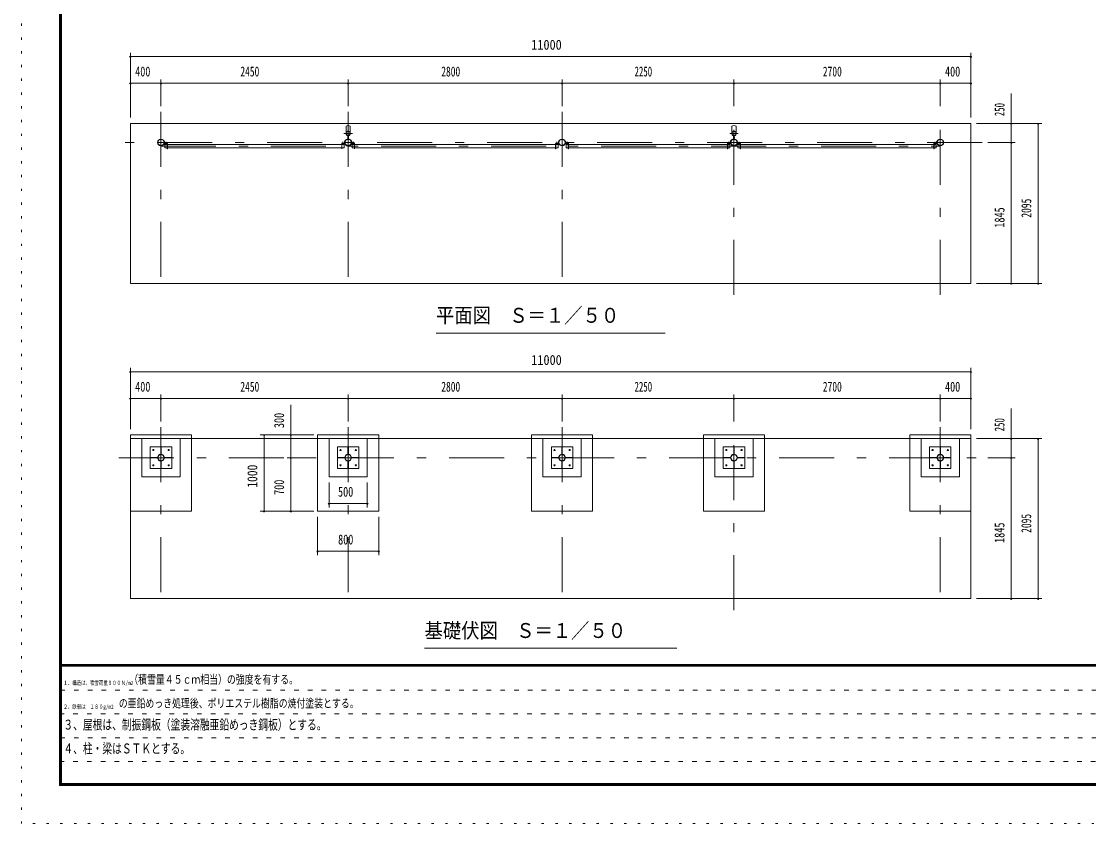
# Model space of a CAD drawing. Units: millimetres, scale not verified, with parts at other scales. Extents: x -25340 to 25344, y -10500 to 10500.
# Drawn here: x -4356 to 9614, y -10500 to 0 of the extents above; entities that cross this region are included whole.
import ezdxf
from ezdxf.enums import TextEntityAlignment as Align

# ---------------------------------------------------------------- set-up
doc = ezdxf.new("R2010")
doc.units = ezdxf.units.MM
doc.header["$LTSCALE"] = 60
for name, pattern in [('USER1', [3, 1, -2]), ('USER3', [24, 12, -5, 2, -5]), ('USER4', [3, 0.5, -2.5])]:
    doc.linetypes.add(name, pattern=pattern)
doc.layers.add('0-1_0-F1TEXT', color=7, linetype='Continuous')
for name, color, linetype, lineweight in [('0-2_1-05BOLD', 7, 'Continuous', 18), ('0-3_1-25CENTER', 3, 'USER3', 18), ('0-5_1-55DIM', 3, 'Continuous', 18), ('0-C_F-F1PAPER', 5, 'Continuous', 18), ('0-D_F-E_J_ADD', 5, 'USER4', 18)]:
    doc.layers.add(name, color=color, linetype=linetype, lineweight=lineweight)
doc.styles.add('ＭＳ ゴシック', font='')
doc.styles.get('ＭＳ ゴシック').set_extended_font_data('MS Gothic')

msp = doc.modelspace()

# ---------------------------------------------------------------- linework, layer by layer
at = {"layer": '0-2_1-05BOLD'}
for p, q in [((-105.88, -1373.23), (-105.88, -1457.81)), ((-50.88, -1457.81), (-50.88, -1373.23)), ((4944.13, -1373.23), (4944.13, -1457.81)), ((4999.13, -1457.81), (4999.13, -1373.23)), ((-82.98, -1539.41), (-82.98, -1496.06)), ((-81.38, -1494.67), (-81.38, -1540.88)), ((-75.38, -1540.88), (-75.38, -1494.67)), ((-73.78, -1496.06), (-73.78, -1539.41)), ((4967.02, -1539.41), (4967.02, -1496.06)), ((4968.62, -1494.67), (4968.62, -1540.88)), ((4974.62, -1540.88), (4974.62, -1494.67)), ((4976.22, -1496.06), (4976.22, -1539.41)), ((-2478.63, -1595.33), (-2449.03, -1595.33)), ((-2449.03, -1598.53), (-2478.63, -1598.53)), ((-2443.83, -1613.13), (-162.93, -1613.13)), ((-162.93, -1655.83), (-2443.83, -1655.83)), ((-159.73, -1613.13), (-130.88, -1613.13)), ((-128.13, -1595.33), (-157.73, -1595.33)), ((-157.73, -1598.53), (-128.13, -1598.53)), ((-28.63, -1595.33), (0.97, -1595.33)), ((0.97, -1598.53), (-28.63, -1598.53)), ((2637.07, -1613.13), (6.17, -1613.13)), ((6.17, -1655.83), (2637.07, -1655.83)), ((2669.12, -1613.13), (2640.27, -1613.13)), ((2671.87, -1595.33), (2642.27, -1595.33)), ((2642.27, -1598.53), (2671.87, -1598.53)), ((2800.97, -1595.33), (2771.37, -1595.33)), ((2771.37, -1598.53), (2800.97, -1598.53)), ((4887.07, -1613.13), (2806.17, -1613.13)), ((2806.17, -1655.83), (4887.07, -1655.83)), ((4919.12, -1613.13), (4890.27, -1613.13)), ((4921.87, -1595.33), (4892.27, -1595.33)), ((4892.27, -1598.53), (4921.87, -1598.53)), ((5021.37, -1595.33), (5050.97, -1595.33)), ((5050.97, -1598.53), (5021.37, -1598.53)), ((7587.07, -1613.13), (5056.18, -1613.13)), ((5056.18, -1655.83), (7587.07, -1655.83)), ((7619.13, -1613.13), (7590.28, -1613.13)), ((7621.87, -1595.33), (7592.27, -1595.33)), ((7592.27, -1598.53), (7621.87, -1598.53)), ((7627.07, -1573.33), (7627.07, -1593.33)), ((-2928.37, -5460.33), (8071.62, -5460.33)), ((-2778.37, -5960.33), (-2778.37, -5460.33)), ((-2592.92, -5713.33), (-2592.92, -5707.33)), ((-2531.37, -5645.78), (-2525.37, -5645.78)), ((-2463.82, -5707.33), (-2463.82, -5713.33)), ((-142.92, -5707.33), (-142.92, -5713.33)), ((-75.37, -5645.78), (-81.37, -5645.78)), ((-13.82, -5713.33), (-13.82, -5707.33)), ((2657.07, -5707.33), (2657.07, -5713.33)), ((2724.62, -5645.78), (2718.62, -5645.78)), ((2786.17, -5713.33), (2786.17, -5707.33)), ((4907.08, -5707.33), (4907.08, -5713.33)), ((4974.63, -5645.78), (4968.63, -5645.78)), ((5036.18, -5713.33), (5036.18, -5707.33)), ((7607.08, -5707.33), (7607.08, -5713.33)), ((7674.63, -5645.78), (7668.63, -5645.78)), ((7736.18, -5713.33), (7736.18, -5707.33)), ((-2525.37, -5774.88), (-2531.37, -5774.88)), ((-81.37, -5774.88), (-75.37, -5774.88)), ((2718.62, -5774.88), (2724.62, -5774.88)), ((4968.63, -5774.88), (4974.63, -5774.88)), ((7668.63, -5774.88), (7674.63, -5774.88))]:
    msp.add_line(p, q, dxfattribs=at)
for points in [[(8071.62, -1335.33), (8071.62, -3430.33), (-2928.38, -3430.33), (-2928.38, -1335.33)], [(-478.37, -5410.33), (321.63, -5410.33), (321.63, -6410.33), (-478.37, -6410.33)], [(3121.62, -5410.33), (3121.62, -6410.33), (2321.62, -6410.33), (2321.62, -5410.33)], [(4571.62, -5410.33), (5371.62, -5410.33), (5371.62, -6410.33), (4571.62, -6410.33)], [(-2668.37, -5570.33), (-2388.37, -5570.33), (-2388.37, -5850.33), (-2668.37, -5850.33)], [(-2531.37, -5570.78), (-2525.37, -5570.78), (-2525.37, -5665.78), (-2531.37, -5665.78)], [(61.63, -5570.33), (-218.37, -5570.33), (-218.37, -5850.33), (61.63, -5850.33)], [(-75.37, -5570.78), (-75.37, -5665.78), (-81.37, -5665.78), (-81.37, -5570.78)], [(2581.62, -5570.33), (2581.62, -5850.33), (2861.62, -5850.33), (2861.62, -5570.33)], [(2724.62, -5665.78), (2718.62, -5665.78), (2718.62, -5570.78), (2724.62, -5570.78)], [(5111.62, -5570.33), (4831.63, -5570.33), (4831.63, -5850.33), (5111.62, -5850.33)], [(4974.63, -5570.78), (4974.63, -5665.78), (4968.63, -5665.78), (4968.63, -5570.78)], [(7531.63, -5570.33), (7811.63, -5570.33), (7811.63, -5850.33), (7531.63, -5850.33)], [(7674.63, -5665.78), (7668.63, -5665.78), (7668.63, -5570.78), (7674.63, -5570.78)], [(-2572.92, -5713.33), (-2572.92, -5707.33), (-2667.92, -5707.33), (-2667.92, -5713.33)], [(-2483.82, -5707.33), (-2483.82, -5713.33), (-2388.83, -5713.33), (-2388.83, -5707.33)], [(-122.92, -5707.33), (-122.92, -5713.33), (-217.92, -5713.33), (-217.92, -5707.33)], [(-33.82, -5713.33), (-33.82, -5707.33), (61.18, -5707.33), (61.18, -5713.33)], [(2582.07, -5707.33), (2677.07, -5707.33), (2677.07, -5713.33), (2582.07, -5713.33)], [(2766.17, -5713.33), (2861.17, -5713.33), (2861.17, -5707.33), (2766.17, -5707.33)], [(4927.08, -5707.33), (4832.08, -5707.33), (4832.08, -5713.33), (4927.08, -5713.33)], [(5016.18, -5713.33), (5111.17, -5713.33), (5111.17, -5707.33), (5016.18, -5707.33)], [(7532.08, -5707.33), (7532.08, -5713.33), (7627.08, -5713.33), (7627.08, -5707.33)], [(7716.18, -5713.33), (7811.18, -5713.33), (7811.18, -5707.33), (7716.18, -5707.33)], [(-2525.37, -5754.88), (-2531.37, -5754.88), (-2531.37, -5849.88), (-2525.37, -5849.88)], [(-81.37, -5754.88), (-81.37, -5849.88), (-75.37, -5849.88), (-75.37, -5754.88)], [(2718.62, -5754.88), (2724.62, -5754.88), (2724.62, -5849.88), (2718.62, -5849.88)], [(4968.63, -5754.88), (4974.63, -5754.88), (4974.63, -5849.88), (4968.63, -5849.88)], [(7668.63, -5754.88), (7668.63, -5849.88), (7674.63, -5849.88), (7674.63, -5754.88)]]:
    msp.add_lwpolyline(points, close=True, dxfattribs=at)
for points in [[(-2480.63, -1593.33), (-2480.63, -1573.33), (-2483.83, -1573.33), (-2483.83, -1593.33)], [(-2447.03, -1655.83), (-2475.88, -1655.83), (-2475.88, -1613.13), (-2447.03, -1613.13)], [(-2443.83, -1600.53), (-2443.83, -1666.33), (-2447.03, -1666.33), (-2447.03, -1600.53)], [(-159.73, -1600.53), (-159.73, -1666.33), (-162.93, -1666.33), (-162.93, -1600.53)], [(-130.88, -1613.13), (-130.88, -1655.83), (-159.73, -1655.83)], [(-122.93, -1593.33), (-122.93, -1573.33), (-126.13, -1573.33), (-126.13, -1593.33)], [(-30.63, -1593.33), (-30.63, -1573.33), (-33.83, -1573.33), (-33.83, -1593.33)], [(2.97, -1613.13), (-25.88, -1613.13), (-25.88, -1655.83), (2.97, -1655.83)], [(6.17, -1600.53), (6.17, -1666.33), (2.97, -1666.33), (2.97, -1600.53)], [(2640.27, -1600.53), (2640.27, -1666.33), (2637.07, -1666.33), (2637.07, -1600.53)], [(2640.27, -1655.83), (2669.12, -1655.83), (2669.12, -1613.13)], [(2677.07, -1593.33), (2677.07, -1573.33), (2673.87, -1573.33), (2673.87, -1593.33)], [(2769.37, -1593.33), (2769.37, -1573.33), (2766.17, -1573.33), (2766.17, -1593.33)], [(2802.97, -1613.13), (2774.12, -1613.13), (2774.12, -1655.83), (2802.97, -1655.83)], [(2802.97, -1600.53), (2802.97, -1666.33), (2806.17, -1666.33), (2806.17, -1600.53)], [(4890.27, -1600.53), (4890.27, -1666.33), (4887.07, -1666.33), (4887.07, -1600.53)], [(4890.27, -1655.83), (4919.12, -1655.83), (4919.12, -1613.13)], [(4927.07, -1593.33), (4927.07, -1573.33), (4923.87, -1573.33), (4923.87, -1593.33)], [(5019.37, -1593.33), (5019.37, -1573.33), (5016.17, -1573.33), (5016.17, -1593.33)], [(5052.97, -1613.13), (5024.13, -1613.13), (5024.13, -1655.83), (5052.97, -1655.83)], [(5056.18, -1600.53), (5056.18, -1666.33), (5052.97, -1666.33), (5052.97, -1600.53)], [(7590.28, -1600.53), (7590.28, -1666.33), (7587.07, -1666.33), (7587.07, -1600.53)], [(7590.28, -1655.83), (7619.13, -1655.83), (7619.13, -1613.13)], [(7623.87, -1593.33), (7623.87, -1573.33), (7627.07, -1573.33)], [(-2928.37, -5410.33), (-2128.37, -5410.33), (-2128.37, -6410.33), (-2928.37, -6410.33)], [(8071.62, -5410.33), (8071.62, -7555.33), (-2928.37, -7555.33), (-2928.37, -5410.33)], [(8071.62, -5410.33), (7271.63, -5410.33), (7271.63, -6410.33), (8071.62, -6410.33)], [(-2778.37, -5960.33), (-2278.37, -5960.33), (-2278.37, -5460.33)], [(-328.37, -5460.33), (-328.37, -5960.33), (171.62, -5960.33), (171.62, -5460.33)], [(2471.62, -5460.33), (2471.62, -5960.33), (2971.62, -5960.33), (2971.62, -5460.33)], [(4721.62, -5460.33), (4721.62, -5960.33), (5221.62, -5960.33), (5221.62, -5460.33)], [(7421.63, -5460.33), (7421.63, -5960.33), (7921.62, -5960.33), (7921.62, -5460.33)]]:
    msp.add_lwpolyline(points, dxfattribs=at)
for centre, radius in [((-78.38, -1467.33), 27.5), ((-78.38, -1435.98), 2.25), ((4971.63, -1467.33), 27.5), ((4971.63, -1435.98), 2.25), ((-2528.38, -1585.33), 44.55), ((-2528.38, -1585.33), 40.35), ((-78.38, -1585.33), 44.55), ((-78.38, -1585.33), 40.35), ((-78.38, -1633.73), 2.25), ((2721.62, -1585.33), 44.55), ((2721.62, -1585.33), 40.35), ((4971.63, -1585.33), 44.55), ((4971.63, -1585.33), 40.35), ((4971.63, -1633.73), 2.25), ((7671.62, -1585.33), 44.55), ((7671.62, -1585.33), 40.35), ((-2628.37, -5610.33), 8), ((-2528.37, -5710.33), 44.55), ((-2528.37, -5710.33), 40.35), ((-2428.38, -5610.33), 8), ((-178.37, -5610.33), 8), ((-78.37, -5710.33), 44.55), ((-78.37, -5710.33), 40.35), ((21.63, -5610.33), 8), ((2621.62, -5610.33), 8), ((2721.62, -5710.33), 44.55), ((2721.62, -5710.33), 40.35), ((2821.62, -5610.33), 8), ((4871.63, -5610.33), 8), ((4971.63, -5710.33), 44.55), ((4971.63, -5710.33), 40.35), ((5071.62, -5610.33), 8), ((7571.63, -5610.33), 8), ((7671.63, -5710.33), 44.55), ((7671.63, -5710.33), 40.35), ((7771.63, -5610.33), 8), ((-2628.37, -5810.33), 8), ((-2428.38, -5810.33), 8), ((-178.37, -5810.33), 8), ((21.63, -5810.33), 8), ((2621.62, -5810.33), 8), ((2821.62, -5810.33), 8), ((4871.63, -5810.33), 8), ((5071.62, -5810.33), 8), ((7571.63, -5810.33), 8), ((7771.63, -5810.33), 8)]:
    msp.add_circle(centre, radius, dxfattribs=at)
for centre, radius, start, end in [((-78.38, -1408.72), 44.9, 52.23544, 127.76454), ((4971.63, -1408.72), 44.9, 52.23544, 127.76454), ((-78.38, -1467.33), 29.1, 90, 260.90512), ((-78.38, -1484.73), 44.9, 109.58864, 127.76454), ((-78.38, -1435.98), 3.85, 270, 218.65778), ((-78.38, -1467.33), 29.1, 279.09488, 84.06984), ((-78.38, -1484.73), 44.9, 52.23544, 70.41136), ((4971.63, -1467.33), 29.1, 90, 260.90512), ((4971.63, -1484.73), 44.9, 109.58864, 127.76454), ((4971.63, -1435.98), 3.85, 270, 218.65778), ((4971.63, -1467.33), 29.1, 279.09488, 84.06984), ((4971.63, -1484.73), 44.9, 52.23544, 70.41136), ((-2478.63, -1593.33), 5.2, 180, 270), ((-2478.63, -1593.33), 2, 180, 270), ((-2449.03, -1600.53), 5.2, 0, 90), ((-2449.03, -1600.53), 2, 0, 90), ((-157.73, -1600.53), 5.2, 90, 180), ((-157.73, -1600.53), 2, 90, 180), ((-128.13, -1593.33), 2, 270, 0), ((-128.13, -1593.33), 5.2, 270, 0), ((-78.38, -1585.33), 46.15, 95.72713, 270.00108), ((-78.38, -1633.73), 3.85, 142.09248, 90), ((-78.38, -1585.33), 46.15, 273.78915, 84.28163), ((-28.63, -1593.33), 5.2, 180, 270), ((-28.63, -1593.33), 2, 180, 270), ((0.97, -1600.53), 5.2, 0, 90), ((0.97, -1600.53), 2, 0, 90), ((2642.27, -1600.53), 5.2, 90, 180), ((2642.27, -1600.53), 2, 90, 180), ((2671.87, -1593.33), 2, 270, 0), ((2671.87, -1593.33), 5.2, 270, 0), ((2771.37, -1593.33), 5.2, 180, 270), ((2771.37, -1593.33), 2, 180, 270), ((2800.97, -1600.53), 5.2, 0, 90), ((2800.97, -1600.53), 2, 0, 90), ((4892.27, -1600.53), 5.2, 90, 180), ((4892.27, -1600.53), 2, 90, 180), ((4921.87, -1593.33), 2, 270, 0), ((4921.87, -1593.33), 5.2, 270, 0), ((4971.63, -1585.33), 46.15, 95.72713, 270.00108), ((4971.63, -1633.73), 3.85, 142.09248, 90), ((4971.63, -1585.33), 46.15, 273.78915, 84.28163), ((5021.37, -1593.33), 5.2, 180, 270), ((5021.37, -1593.33), 2, 180, 270), ((5050.97, -1600.53), 5.2, 0, 90), ((5050.97, -1600.53), 2, 0, 90), ((7592.27, -1600.53), 5.2, 90, 180), ((7592.27, -1600.53), 2, 90, 180), ((7621.87, -1593.33), 2, 270, 0), ((7621.87, -1593.33), 5.2, 270, 0)]:
    msp.add_arc(centre, radius, start, end, dxfattribs=at)
at = {"layer": '0-3_1-25CENTER'}
for p, q in [((-2528.38, -1185.33), (-2528.38, -3580.33)), ((-78.38, -1185.33), (-78.38, -3580.33)), ((2721.62, -1185.33), (2721.62, -3580.33)), ((4971.62, -3580.33), (4971.62, -1185.33)), ((7671.62, -3580.33), (7671.62, -1185.33)), ((-23.38, -1467.33), (-133.38, -1467.33)), ((-89.14, -1517.8), (-67.62, -1517.8)), ((4916.63, -1467.33), (5026.63, -1467.33)), ((4982.39, -1517.8), (4960.86, -1517.8)), ((8221.62, -1585.33), (-3078.38, -1585.33)), ((-2528.38, -1634.48), (7671.62, -1634.48)), ((-2458.83, -1576.33), (-2458.83, -1618.13)), ((-147.93, -1618.13), (-147.93, -1576.33)), ((-8.83, -1576.33), (-8.83, -1618.13)), ((2652.07, -1618.13), (2652.07, -1576.33)), ((2791.17, -1576.33), (2791.17, -1618.13)), ((4902.07, -1576.33), (4902.07, -1618.13)), ((5041.17, -1618.13), (5041.17, -1576.33)), ((7602.07, -1618.13), (7602.07, -1576.33)), ((-2528.37, -5310.33), (-2528.37, -7705.33)), ((-78.37, -5310.33), (-78.37, -7705.33)), ((2721.62, -5310.33), (2721.62, -7705.33)), ((4971.62, -7705.33), (4971.62, -5310.33)), ((7671.63, -5310.33), (7671.63, -7705.33)), ((-3078.37, -5710.33), (8221.62, -5710.33))]:
    msp.add_line(p, q, dxfattribs=at)
at = {"layer": '0-5_1-55DIM'}
for p, q in [((-2928.38, -1260.33), (-2928.38, -410.33)), ((8071.62, -410.33), (8071.62, -1260.33)), ((-2918.38, -460.33), (-2938.38, -460.33)), ((-2928.38, -460.33), (8071.62, -460.33)), ((8081.62, -460.33), (8061.62, -460.33)), ((-2918.38, -810.33), (-2938.38, -810.33)), ((8071.62, -810.33), (-2928.38, -810.33)), ((-2518.38, -810.33), (-2538.38, -810.33)), ((-2528.38, -760.33), (-2528.38, -1110.33)), ((-68.38, -810.33), (-88.38, -810.33)), ((-78.38, -760.33), (-78.38, -1110.33)), ((2731.62, -810.33), (2711.62, -810.33)), ((2721.62, -1110.33), (2721.62, -760.33)), ((4981.62, -810.33), (4961.62, -810.33)), ((4971.62, -1110.33), (4971.62, -760.33)), ((7681.62, -810.33), (7661.62, -810.33)), ((7671.62, -1110.33), (7671.62, -760.33)), ((8081.62, -810.33), (8061.62, -810.33)), ((8601.62, -3430.33), (8601.62, -942.83)), ((8146.62, -1335.33), (9001.62, -1335.33)), ((8611.62, -1335.33), (8591.62, -1335.33)), ((8961.62, -1335.33), (8941.62, -1335.33)), ((8951.62, -1335.33), (8951.62, -3430.33)), ((8651.62, -1585.33), (8296.62, -1585.33)), ((8611.62, -1585.33), (8591.62, -1585.33)), ((9001.62, -3430.33), (8146.62, -3430.33)), ((8611.62, -3430.33), (8591.62, -3430.33)), ((8961.62, -3430.33), (8941.62, -3430.33)), ((1071.62, -4080.33), (4071.62, -4080.33)), ((-2918.37, -4585.33), (-2938.37, -4585.33)), ((-2928.37, -4535.33), (-2928.37, -5335.33)), ((8071.62, -4585.33), (-2928.37, -4585.33)), ((8081.62, -4585.33), (8061.62, -4585.33)), ((8071.62, -5335.33), (8071.62, -4535.33)), ((-2528.37, -5235.33), (-2528.37, -4885.33)), ((-78.37, -4885.33), (-78.37, -5235.33)), ((2721.62, -4885.33), (2721.62, -5235.33)), ((4971.62, -5235.33), (4971.62, -4885.33)), ((7671.63, -4885.33), (7671.63, -5235.33)), ((-2918.37, -4935.33), (-2938.37, -4935.33)), ((-2928.37, -4935.33), (8071.62, -4935.33)), ((-2518.37, -4935.33), (-2538.37, -4935.33)), ((-828.38, -6410.33), (-828.38, -5017.83)), ((-68.37, -4935.33), (-88.37, -4935.33)), ((2731.62, -4935.33), (2711.62, -4935.33)), ((4981.62, -4935.33), (4961.62, -4935.33)), ((7681.63, -4935.33), (7661.63, -4935.33)), ((8081.62, -4935.33), (8061.62, -4935.33)), ((8601.62, -7555.33), (8601.62, -5067.83)), ((-528.38, -5410.33), (-1228.38, -5410.33)), ((-1168.38, -5410.33), (-1188.38, -5410.33)), ((-1178.37, -6410.33), (-1178.37, -5410.33)), ((-1178.37, -5410.33), (-1178.37, -6410.33)), ((-818.38, -5410.33), (-838.38, -5410.33)), ((-828.38, -5710.33), (-828.38, -5410.33)), ((9001.62, -5460.33), (8146.62, -5460.33)), ((8611.62, -5460.33), (8591.62, -5460.33)), ((8961.62, -5460.33), (8941.62, -5460.33)), ((8951.62, -5460.33), (8951.62, -7555.33)), ((-553.37, -5710.33), (-878.38, -5710.33)), ((-818.38, -5710.33), (-838.38, -5710.33)), ((-828.38, -6410.33), (-828.38, -5710.33)), ((8296.62, -5710.33), (8651.62, -5710.33)), ((8611.62, -5710.33), (8591.62, -5710.33)), ((-328.38, -6360.33), (-328.38, -6035.33)), ((171.62, -6360.33), (171.62, -6035.33)), ((-1228.38, -6410.33), (-528.38, -6410.33)), ((-1168.38, -6410.33), (-1188.38, -6410.33)), ((-818.38, -6410.33), (-838.38, -6410.33)), ((-318.38, -6310.33), (-338.38, -6310.33)), ((-328.38, -6310.33), (171.62, -6310.33)), ((171.62, -6310.33), (-328.38, -6310.33)), ((181.62, -6310.33), (161.62, -6310.33)), ((-478.38, -6485.33), (-478.38, -6985.33)), ((321.63, -6985.33), (321.63, -6485.33)), ((-468.38, -6935.33), (-488.38, -6935.33)), ((-478.38, -6935.33), (321.63, -6935.33)), ((-478.38, -6935.33), (321.63, -6935.33)), ((331.63, -6935.33), (311.63, -6935.33)), ((9001.62, -7555.33), (8146.62, -7555.33)), ((8611.62, -7555.33), (8591.62, -7555.33)), ((8961.62, -7555.33), (8941.62, -7555.33)), ((4221.62, -8205.33), (921.62, -8205.33))]:
    msp.add_line(p, q, dxfattribs=at)
for centre in [(-2928.38, -460.33), (8071.62, -460.33), (-2928.38, -810.33), (-2528.38, -810.33), (-78.38, -810.33), (2721.62, -810.33), (4971.62, -810.33), (7671.62, -810.33), (8071.62, -810.33), (8601.62, -1335.33), (8951.62, -1335.33), (8601.62, -1585.33), (8601.62, -3430.33), (8951.62, -3430.33), (-2928.37, -4585.33), (8071.62, -4585.33), (-2928.37, -4935.33), (-2528.37, -4935.33), (-78.37, -4935.33), (2721.62, -4935.33), (4971.62, -4935.33), (7671.63, -4935.33), (8071.62, -4935.33), (-1178.38, -5410.33), (-828.38, -5410.33), (8601.62, -5460.33), (8951.62, -5460.33), (-828.38, -5710.33), (8601.62, -5710.33), (-1178.38, -6410.33), (-828.38, -6410.33), (-328.38, -6310.33), (171.62, -6310.33), (-478.38, -6935.33), (321.63, -6935.33), (8601.62, -7555.33), (8951.62, -7555.33)]:
    msp.add_arc(centre, 10, 180, 0, dxfattribs=at)
at = {"layer": '0-C_F-F1PAPER'}
for p, q in [((24818.96, -8415), (-3831.04, -8415)), ((-3831.04, -8417.5), (24818.96, -8417.5)), ((24818.96, -8420), (-3831.04, -8420)), ((-3831.04, -8422.5), (24818.96, -8422.5)), ((24818.96, -8425), (-3831.04, -8425)), ((-3831.04, -8427.5), (24818.96, -8427.5)), ((24818.96, -8430), (-3831.04, -8430)), ((-3831.04, -8432.5), (24818.96, -8432.5)), ((24818.96, -8435), (-3831.04, -8435)), ((-3831.04, -8437.5), (24818.96, -8437.5)), ((24818.96, -8440), (-3831.04, -8440))]:
    msp.add_line(p, q, dxfattribs=at)
at = {"layer": '0-C_F-F1PAPER', "color": 6, "linetype": 'USER1'}
for p, q in [((14393.96, -8752), (-3856.04, -8752)), ((-3856.04, -9064), (14393.96, -9064)), ((14393.96, -9376), (-3856.04, -9376)), ((-3856.04, -9688), (11885.96, -9688))]:
    msp.add_line(p, q, dxfattribs=at)
at = {"layer": '0-C_F-F1PAPER'}
for points in [[(24843.96, -10000), (24843.96, 10100), (-3856.04, 10100), (-3856.04, -10000)], [(24841.46, -9997.5), (24841.46, 10097.5), (-3853.54, 10097.5), (-3853.54, -9997.5)], [(24838.96, -9995), (-3851.04, -9995), (-3851.04, 10095), (24838.96, 10095)], [(24836.46, -9992.5), (24836.46, 10092.5), (-3848.54, 10092.5), (-3848.54, -9992.5)], [(24833.96, -9990), (-3846.04, -9990), (-3846.04, 10090), (24833.96, 10090)], [(24831.46, -9987.5), (24831.46, 10087.5), (-3843.54, 10087.5), (-3843.54, -9987.5)], [(24828.96, -9985), (-3841.04, -9985), (-3841.04, 10085), (24828.96, 10085)], [(24826.46, -9982.5), (24826.46, 10082.5), (-3838.54, 10082.5), (-3838.54, -9982.5)], [(24823.96, -9980), (24823.96, 10080), (-3836.04, 10080), (-3836.04, -9980)], [(24821.46, -9977.5), (24821.46, 10077.5), (-3833.54, 10077.5), (-3833.54, -9977.5)], [(24818.96, -9975), (-3831.04, -9975), (-3831.04, 10075), (24818.96, 10075)]]:
    msp.add_lwpolyline(points, close=True, dxfattribs=at)
at = {"layer": '0-D_F-E_J_ADD'}
msp.add_lwpolyline([(25343.96, -10500), (-4356.04, -10500), (-4356.04, 10500), (25343.96, 10500)], close=True, dxfattribs=at)

# ---------------------------------------------------------------- texts
at = {"layer": '0-1_0-F1TEXT', "style": 'ＭＳ ゴシック'}
for s, height, width, p in [('１、構造は、積雪荷重９００Ｎ/m2', 55.35, 0.75, (-3806.04, -8702)), ('（積雪量４５ｃｍ相当）の強度を有する。', 110.7, 0.75, (-2943.55, -8702)), ('２、鉄部は\u3000１８０g/m2', 55.35, 0.75, (-3806.04, -9014)), ('\u3000の亜鉛めっき処理後、ポリエステル樹脂の焼付塗装とする。', 110.7, 0.75, (-3196.44, -9014)), ('３、屋根は、制振鋼板（塗装溶融亜鉛めっき鋼板）とする。', 130.2, 0.7, (-3806.04, -9308.23)), ('４、柱・梁はＳＴＫとする。', 130.2, 0.7, (-3806.04, -9620.23))]:
    msp.add_text(s, height=height, dxfattribs=dict(at, width=width)).set_placement(p, align=Align.BOTTOM_LEFT)
at = {"layer": '0-5_1-55DIM', "color": 7, "style": 'ＭＳ ゴシック'}
for s, height, width, p in [('11000', 130.2, 0.9, (2318.57, -410.33)), ('400', 130.2, 0.75, (-2866, -760.33)), ('2450', 130.2, 0.7, (-1489.39, -760.33)), ('2800', 130.2, 0.7, (1140.35, -760.33)), ('2250', 130.2, 0.65, (3669.94, -760.33)), ('2700', 130.2, 0.7, (6135.02, -760.33)), ('400', 130.2, 0.75, (7733.99, -760.33)), ('平面図\u3000Ｓ＝１／５０', 195.4, 0.9, (1071.62, -4003.68)), ('11000', 130.2, 0.9, (2318.58, -4535.33)), ('400', 130.2, 0.75, (-2866, -4885.33)), ('2450', 130.2, 0.7, (-1489.38, -4885.33)), ('2800', 130.2, 0.7, (1140.35, -4885.33)), ('2250', 130.2, 0.65, (3669.94, -4885.33)), ('2700', 130.2, 0.7, (6135.03, -4885.33)), ('400', 130.2, 0.75, (7734, -4885.33)), ('500', 130.2, 0.75, (-210.82, -6260.33)), ('800', 130.2, 0.75, (-209.78, -6885.33)), ('基礎伏図\u3000Ｓ＝１／５０', 195.4, 0.9, (921.62, -8128.68))]:
    msp.add_text(s, height=height, dxfattribs=dict(at, width=width)).set_placement(p, align=Align.BOTTOM_LEFT)
for s, width, p in [('250', 0.65, (8551.62, -1240.91)), ('2095', 0.7, (8901.62, -2568.84)), ('1845', 0.75, (8551.62, -2700.06)), ('300', 0.75, (-878.38, -5323.18)), ('250', 0.65, (8551.62, -5365.91)), ('1000', 0.85, (-1228.38, -6103.13)), ('700', 0.75, (-878.38, -6197.33)), ('2095', 0.7, (8901.62, -6693.84)), ('1845', 0.75, (8551.62, -6825.05))]:
    msp.add_text(s, height=130.2, rotation=90, dxfattribs=dict(at, width=width)).set_placement(p, align=Align.BOTTOM_LEFT)

doc.saveas('drawing.dxf')
